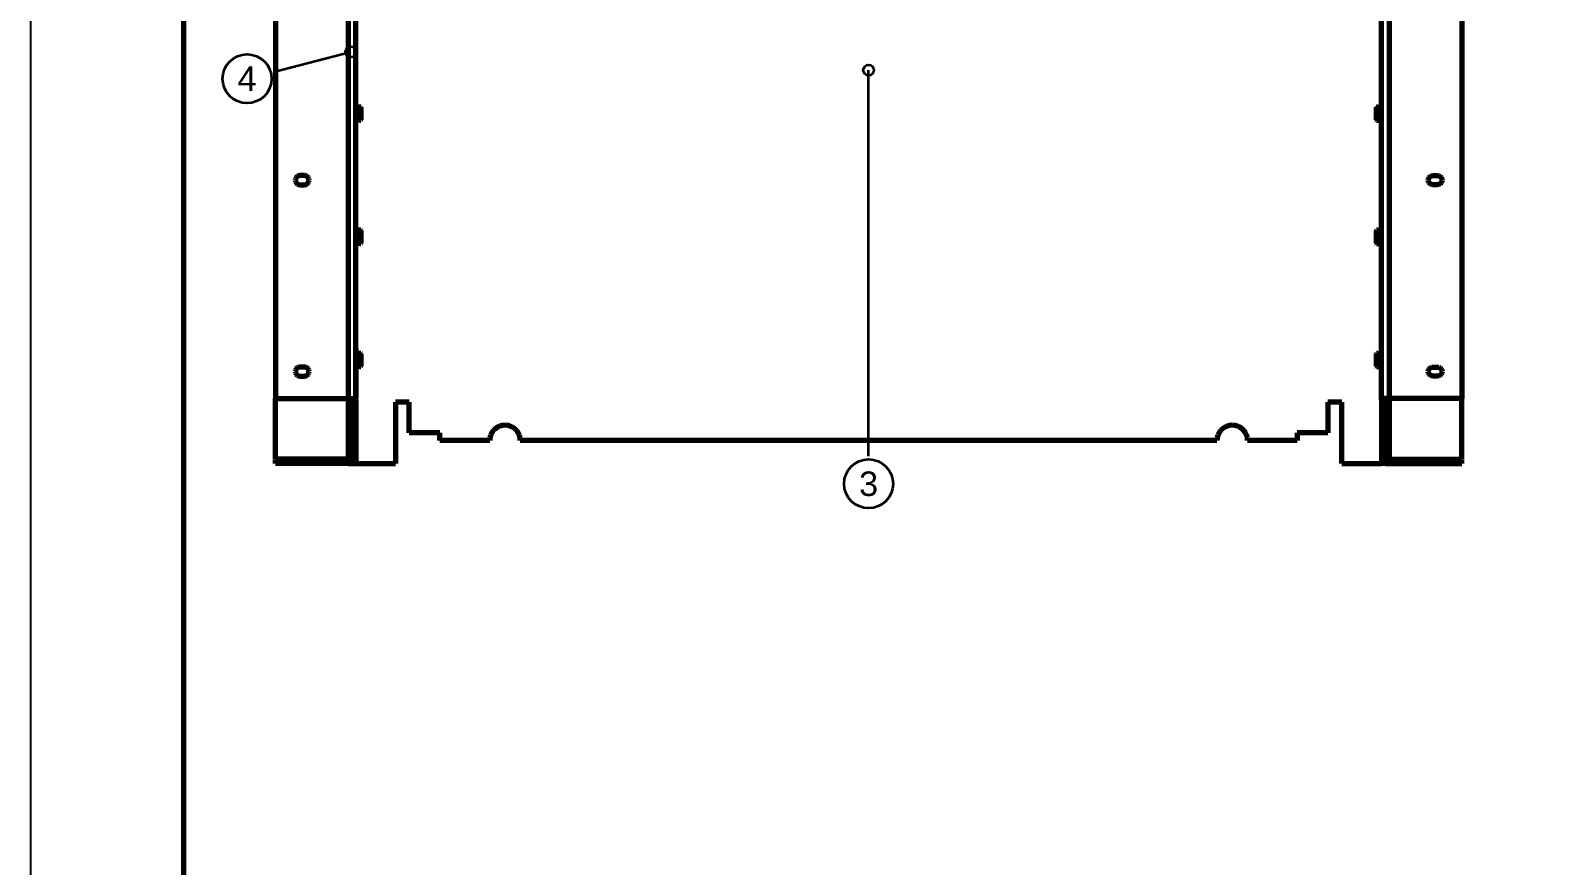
# Model space of a CAD drawing. Header units: millimetres. Extents: x 0 to 594, y 0 to 420.
# Drawn here: x 0 to 198.6, y 210 to 319.1 of the extents above; entities that cross this region are included whole.
import ezdxf
from ezdxf.enums import TextEntityAlignment as Align

# ---------------------------------------------------------------- set-up
doc = ezdxf.new("R2010")
doc.units = ezdxf.units.MM
doc.styles.add('GOST', font='Arial')

msp = doc.modelspace()

# ---------------------------------------------------------------- linework, layer by layer
at = {"color": 1, "lineweight": 70}
for p, q in [((32, 323.12), (32, 271)), ((41.5, 322.53), (41.5, 271)), ((42.5, 271), (42.5, 323.62)), ((42.5, 309.05), (42.5, 323.45)), ((176.5, 271), (176.5, 323.62)), ((177.5, 322.53), (177.5, 271)), ((187, 323.12), (187, 271)), ((43.02, 309.05), (42.5, 309.05)), ((42.5, 308.2), (42.5, 308.84)), ((42.5, 307.57), (42.5, 308.2)), ((43.02, 308.2), (42.5, 308.2)), ((43.02, 309.05), (43.12, 308.83)), ((43.02, 309.05), (43.07, 309.05)), ((43.07, 309.05), (43.02, 309.05)), ((43.02, 309.05), (43.07, 309.05)), ((43.07, 309.05), (43.02, 309.05)), ((43.12, 308.43), (43.02, 308.2)), ((43.02, 308.2), (43.12, 307.98)), ((43.07, 309.05), (43.12, 309.05)), ((43.12, 309.05), (43.07, 309.05)), ((43.07, 309.05), (43.12, 309.05)), ((43.12, 309.05), (43.07, 309.05)), ((43.12, 309.05), (43.15, 309.05)), ((43.15, 309.05), (43.12, 309.05)), ((43.12, 309.05), (43.15, 309.05)), ((43.15, 309.05), (43.12, 309.05)), ((43.12, 308.83), (43.15, 308.63)), ((43.15, 308.63), (43.12, 308.43)), ((43.12, 307.98), (43.15, 307.78)), ((43.19, 309.01), (43.15, 309.05)), ((43.19, 308.99), (43.19, 309.01)), ((43.19, 309.01), (43.19, 309.01)), ((43.19, 308.97), (43.19, 308.99)), ((43.19, 308.93), (43.19, 308.97)), ((43.19, 308.89), (43.19, 308.93)), ((43.19, 308.84), (43.19, 308.89)), ((43.19, 308.78), (43.19, 308.84)), ((43.19, 308.71), (43.19, 308.78)), ((43.19, 308.63), (43.19, 308.71)), ((43.19, 308.55), (43.19, 308.63)), ((43.19, 308.47), (43.19, 308.55)), ((43.19, 308.38), (43.19, 308.47)), ((43.19, 308.29), (43.19, 308.38)), ((43.19, 308.2), (43.19, 308.29)), ((43.19, 308.11), (43.19, 308.2)), ((43.19, 308.02), (43.19, 308.11)), ((43.19, 307.93), (43.19, 308.02)), ((43.19, 307.85), (43.19, 307.93)), ((43.19, 307.77), (43.19, 307.85)), ((175.82, 309.01), (175.85, 309.05)), ((175.82, 309.01), (175.82, 309.01)), ((175.82, 309.01), (175.82, 308.99)), ((175.82, 308.99), (175.82, 308.97)), ((175.82, 308.97), (175.82, 308.93)), ((175.82, 308.93), (175.82, 308.89)), ((175.82, 308.89), (175.82, 308.84)), ((175.82, 308.84), (175.82, 308.78)), ((175.82, 308.78), (175.82, 308.71)), ((175.82, 308.71), (175.82, 308.63)), ((175.82, 308.63), (175.82, 308.55)), ((175.82, 308.55), (175.82, 308.47)), ((175.82, 308.47), (175.82, 308.38)), ((175.82, 308.38), (175.82, 308.29)), ((175.82, 308.29), (175.82, 308.2)), ((175.82, 308.2), (175.82, 308.11)), ((175.82, 308.11), (175.82, 308.02)), ((175.82, 308.02), (175.82, 307.93)), ((175.82, 307.93), (175.82, 307.85)), ((175.82, 307.85), (175.82, 307.77)), ((175.88, 309.05), (175.85, 309.05)), ((175.85, 309.05), (175.88, 309.05)), ((175.88, 309.05), (175.85, 309.05)), ((175.85, 309.05), (175.88, 309.05)), ((175.85, 308.63), (175.88, 308.83)), ((175.88, 308.43), (175.85, 308.63)), ((175.85, 307.78), (175.88, 307.98)), ((175.93, 309.05), (175.88, 309.05)), ((175.88, 309.05), (175.93, 309.05)), ((175.88, 308.83), (175.99, 309.05)), ((175.93, 309.05), (175.88, 309.05)), ((175.88, 309.05), (175.93, 309.05)), ((175.99, 308.2), (175.88, 308.43)), ((175.88, 307.98), (175.99, 308.2)), ((175.99, 309.05), (175.93, 309.05)), ((175.93, 309.05), (175.99, 309.05)), ((175.99, 309.05), (175.93, 309.05)), ((175.93, 309.05), (175.99, 309.05)), ((175.99, 309.05), (176.5, 309.05)), ((175.99, 308.2), (176.5, 308.2)), ((42.5, 292.95), (42.5, 307.35)), ((43.02, 307.35), (42.5, 307.35)), ((43.12, 307.58), (43.02, 307.35)), ((43.02, 307.35), (43.07, 307.35)), ((43.07, 307.35), (43.02, 307.35)), ((43.02, 307.35), (43.07, 307.35)), ((43.07, 307.35), (43.02, 307.35)), ((43.07, 307.35), (43.12, 307.35)), ((43.12, 307.35), (43.07, 307.35)), ((43.07, 307.35), (43.12, 307.35)), ((43.12, 307.35), (43.07, 307.35)), ((43.15, 307.78), (43.12, 307.58)), ((43.12, 307.35), (43.15, 307.35)), ((43.15, 307.35), (43.12, 307.35)), ((43.12, 307.35), (43.15, 307.35)), ((43.15, 307.35), (43.12, 307.35)), ((43.19, 307.39), (43.15, 307.35)), ((43.19, 307.7), (43.19, 307.77)), ((43.19, 307.63), (43.19, 307.7)), ((43.19, 307.57), (43.19, 307.63)), ((43.19, 307.52), (43.19, 307.57)), ((43.19, 307.47), (43.19, 307.52)), ((43.19, 307.44), (43.19, 307.47)), ((43.19, 307.41), (43.19, 307.44)), ((43.19, 307.4), (43.19, 307.41)), ((43.19, 307.39), (43.19, 307.4)), ((175.82, 307.77), (175.82, 307.7)), ((175.82, 307.7), (175.82, 307.63)), ((175.82, 307.63), (175.82, 307.57)), ((175.82, 307.57), (175.82, 307.52)), ((175.82, 307.52), (175.82, 307.47)), ((175.82, 307.47), (175.82, 307.44)), ((175.82, 307.44), (175.82, 307.41)), ((175.82, 307.41), (175.82, 307.4)), ((175.82, 307.4), (175.82, 307.39)), ((175.82, 307.39), (175.85, 307.35)), ((175.88, 307.58), (175.85, 307.78)), ((175.88, 307.35), (175.85, 307.35)), ((175.85, 307.35), (175.88, 307.35)), ((175.88, 307.35), (175.85, 307.35)), ((175.85, 307.35), (175.88, 307.35)), ((175.99, 307.35), (175.88, 307.58)), ((175.93, 307.35), (175.88, 307.35)), ((175.88, 307.35), (175.93, 307.35)), ((175.93, 307.35), (175.88, 307.35)), ((175.88, 307.35), (175.93, 307.35)), ((175.99, 307.35), (175.93, 307.35)), ((175.93, 307.35), (175.99, 307.35)), ((175.99, 307.35), (175.93, 307.35)), ((175.93, 307.35), (175.99, 307.35)), ((175.99, 307.35), (176.5, 307.35)), ((34.85, 299.99), (34.71, 299.86)), ((35.01, 300.07), (34.85, 299.99)), ((35.2, 300.1), (35.01, 300.07)), ((35.8, 300.1), (35.2, 300.1)), ((35.99, 300.07), (35.8, 300.1)), ((36.15, 299.99), (35.99, 300.07)), ((36.29, 299.86), (36.15, 299.99)), ((182.71, 299.86), (182.85, 299.99)), ((182.85, 299.99), (183.01, 300.07)), ((183.01, 300.07), (183.2, 300.1)), ((183.2, 300.1), (183.8, 300.1)), ((183.8, 300.1), (183.99, 300.07)), ((183.99, 300.07), (184.15, 299.99)), ((184.15, 299.99), (184.29, 299.86)), ((34.63, 299.69), (34.6, 299.5)), ((34.6, 299.5), (34.63, 299.32)), ((34.71, 299.86), (34.63, 299.69)), ((34.63, 299.32), (34.71, 299.15)), ((34.71, 299.15), (34.85, 299.02)), ((34.85, 299.02), (35.01, 298.93)), ((35.01, 298.93), (35.2, 298.9)), ((35.2, 298.9), (35.8, 298.9)), ((35.8, 298.9), (35.99, 298.93)), ((35.99, 298.93), (36.15, 299.02)), ((36.15, 299.02), (36.29, 299.15)), ((36.37, 299.69), (36.29, 299.86)), ((36.29, 299.15), (36.37, 299.32)), ((36.4, 299.5), (36.37, 299.69)), ((36.37, 299.32), (36.4, 299.5)), ((182.6, 299.5), (182.63, 299.69)), ((182.63, 299.32), (182.6, 299.5)), ((182.63, 299.69), (182.71, 299.86)), ((182.71, 299.15), (182.63, 299.32)), ((182.85, 299.02), (182.71, 299.15)), ((183.01, 298.93), (182.85, 299.02)), ((183.2, 298.9), (183.01, 298.93)), ((183.8, 298.9), (183.2, 298.9)), ((183.99, 298.93), (183.8, 298.9)), ((184.15, 299.02), (183.99, 298.93)), ((184.29, 299.15), (184.15, 299.02)), ((184.29, 299.86), (184.37, 299.69)), ((184.37, 299.32), (184.29, 299.15)), ((184.37, 299.69), (184.4, 299.5)), ((184.4, 299.5), (184.37, 299.32)), ((43.02, 292.95), (42.5, 292.95)), ((42.5, 292.1), (42.5, 292.74)), ((42.5, 291.47), (42.5, 292.1)), ((43.02, 292.1), (42.5, 292.1)), ((43.02, 292.95), (43.12, 292.73)), ((43.02, 292.95), (43.07, 292.95)), ((43.07, 292.95), (43.02, 292.95)), ((43.02, 292.95), (43.07, 292.95)), ((43.07, 292.95), (43.02, 292.95)), ((43.12, 292.33), (43.02, 292.1)), ((43.02, 292.1), (43.12, 291.88)), ((43.07, 292.95), (43.12, 292.95)), ((43.12, 292.95), (43.07, 292.95)), ((43.07, 292.95), (43.12, 292.95)), ((43.12, 292.95), (43.07, 292.95)), ((43.12, 292.95), (43.15, 292.95)), ((43.15, 292.95), (43.12, 292.95)), ((43.12, 292.95), (43.15, 292.95)), ((43.15, 292.95), (43.12, 292.95)), ((43.12, 292.73), (43.15, 292.53)), ((43.15, 292.53), (43.12, 292.33)), ((43.19, 292.91), (43.15, 292.95)), ((43.19, 292.89), (43.19, 292.91)), ((43.19, 292.91), (43.19, 292.91)), ((43.19, 292.87), (43.19, 292.89)), ((43.19, 292.83), (43.19, 292.87)), ((43.19, 292.79), (43.19, 292.83)), ((43.19, 292.74), (43.19, 292.79)), ((43.19, 292.68), (43.19, 292.74)), ((43.19, 292.61), (43.19, 292.68)), ((43.19, 292.53), (43.19, 292.61)), ((43.19, 292.45), (43.19, 292.53)), ((43.19, 292.37), (43.19, 292.45)), ((43.19, 292.28), (43.19, 292.37)), ((43.19, 292.19), (43.19, 292.28)), ((43.19, 292.1), (43.19, 292.19)), ((43.19, 292.01), (43.19, 292.1)), ((43.19, 291.92), (43.19, 292.01)), ((43.19, 291.83), (43.19, 291.92)), ((175.82, 292.91), (175.85, 292.95)), ((175.82, 292.91), (175.82, 292.91)), ((175.82, 292.91), (175.82, 292.89)), ((175.82, 292.89), (175.82, 292.87)), ((175.82, 292.87), (175.82, 292.83)), ((175.82, 292.83), (175.82, 292.79)), ((175.82, 292.79), (175.82, 292.74)), ((175.82, 292.74), (175.82, 292.68)), ((175.82, 292.68), (175.82, 292.61)), ((175.82, 292.61), (175.82, 292.53)), ((175.82, 292.53), (175.82, 292.45)), ((175.82, 292.45), (175.82, 292.37)), ((175.82, 292.37), (175.82, 292.28)), ((175.82, 292.28), (175.82, 292.19)), ((175.82, 292.19), (175.82, 292.1)), ((175.82, 292.1), (175.82, 292.01)), ((175.82, 292.01), (175.82, 291.92)), ((175.82, 291.92), (175.82, 291.83)), ((175.88, 292.95), (175.85, 292.95)), ((175.85, 292.95), (175.88, 292.95)), ((175.88, 292.95), (175.85, 292.95)), ((175.85, 292.95), (175.88, 292.95)), ((175.85, 292.53), (175.88, 292.73)), ((175.88, 292.33), (175.85, 292.53)), ((175.93, 292.95), (175.88, 292.95)), ((175.88, 292.95), (175.93, 292.95)), ((175.88, 292.73), (175.99, 292.95)), ((175.93, 292.95), (175.88, 292.95)), ((175.88, 292.95), (175.93, 292.95)), ((175.99, 292.1), (175.88, 292.33)), ((175.88, 291.88), (175.99, 292.1)), ((175.99, 292.95), (175.93, 292.95)), ((175.93, 292.95), (175.99, 292.95)), ((175.99, 292.95), (175.93, 292.95)), ((175.93, 292.95), (175.99, 292.95)), ((175.99, 292.95), (176.5, 292.95)), ((175.99, 292.1), (176.5, 292.1)), ((42.5, 277.5), (42.5, 291.25)), ((43.02, 291.25), (42.5, 291.25)), ((43.12, 291.48), (43.02, 291.25)), ((43.02, 291.25), (43.07, 291.25)), ((43.07, 291.25), (43.02, 291.25)), ((43.02, 291.25), (43.07, 291.25)), ((43.07, 291.25), (43.02, 291.25)), ((43.07, 291.25), (43.12, 291.25)), ((43.12, 291.25), (43.07, 291.25)), ((43.07, 291.25), (43.12, 291.25)), ((43.12, 291.25), (43.07, 291.25)), ((43.12, 291.88), (43.15, 291.68)), ((43.15, 291.68), (43.12, 291.48)), ((43.12, 291.25), (43.15, 291.25)), ((43.15, 291.25), (43.12, 291.25)), ((43.12, 291.25), (43.15, 291.25)), ((43.15, 291.25), (43.12, 291.25)), ((43.19, 291.29), (43.15, 291.25)), ((43.19, 291.29), (43.15, 291.25)), ((43.19, 291.75), (43.19, 291.83)), ((43.19, 291.67), (43.19, 291.75)), ((43.19, 291.6), (43.19, 291.67)), ((43.19, 291.53), (43.19, 291.6)), ((43.19, 291.47), (43.19, 291.53)), ((43.19, 291.42), (43.19, 291.47)), ((43.19, 291.37), (43.19, 291.42)), ((43.19, 291.34), (43.19, 291.37)), ((43.19, 291.31), (43.19, 291.34)), ((43.19, 291.3), (43.19, 291.31)), ((43.19, 291.29), (43.19, 291.3)), ((175.82, 291.83), (175.82, 291.75)), ((175.82, 291.75), (175.82, 291.67)), ((175.82, 291.67), (175.82, 291.6)), ((175.82, 291.6), (175.82, 291.53)), ((175.82, 291.53), (175.82, 291.47)), ((175.82, 291.47), (175.82, 291.42)), ((175.82, 291.42), (175.82, 291.37)), ((175.82, 291.37), (175.82, 291.34)), ((175.82, 291.34), (175.82, 291.31)), ((175.82, 291.31), (175.82, 291.3)), ((175.82, 291.3), (175.82, 291.29)), ((175.82, 291.29), (175.85, 291.25)), ((175.85, 291.68), (175.88, 291.88)), ((175.88, 291.48), (175.85, 291.68)), ((175.88, 291.25), (175.85, 291.25)), ((175.85, 291.25), (175.88, 291.25)), ((175.88, 291.25), (175.85, 291.25)), ((175.85, 291.25), (175.88, 291.25)), ((175.99, 291.25), (175.88, 291.48)), ((175.93, 291.25), (175.88, 291.25)), ((175.88, 291.25), (175.93, 291.25)), ((175.93, 291.25), (175.88, 291.25)), ((175.88, 291.25), (175.93, 291.25)), ((175.99, 291.25), (175.93, 291.25)), ((175.93, 291.25), (175.99, 291.25)), ((175.99, 291.25), (175.93, 291.25)), ((175.93, 291.25), (175.99, 291.25)), ((175.99, 291.25), (176.5, 291.25)), ((42.5, 277.5), (42.5, 276.85)), ((43.02, 276.85), (42.5, 276.85)), ((42.5, 276), (42.5, 276.64)), ((43.02, 276.85), (43.12, 276.63)), ((43.02, 276.85), (43.07, 276.85)), ((43.07, 276.85), (43.02, 276.85)), ((43.02, 276.85), (43.07, 276.85)), ((43.07, 276.85), (43.02, 276.85)), ((43.02, 276.85), (43.07, 276.85)), ((43.07, 276.85), (43.02, 276.85)), ((43.02, 276.85), (43.07, 276.85)), ((43.07, 276.85), (43.02, 276.85)), ((43.02, 276.85), (43.07, 276.85)), ((43.07, 276.85), (43.02, 276.85)), ((43.02, 276.85), (43.07, 276.85)), ((43.07, 276.85), (43.02, 276.85)), ((43.12, 276.23), (43.02, 276)), ((43.07, 276.85), (43.12, 276.85)), ((43.12, 276.85), (43.07, 276.85)), ((43.07, 276.85), (43.12, 276.85)), ((43.12, 276.85), (43.07, 276.85)), ((43.07, 276.85), (43.12, 276.85)), ((43.12, 276.85), (43.07, 276.85)), ((43.07, 276.85), (43.12, 276.85)), ((43.12, 276.85), (43.07, 276.85)), ((43.07, 276.85), (43.12, 276.85)), ((43.12, 276.85), (43.07, 276.85)), ((43.07, 276.85), (43.12, 276.85)), ((43.12, 276.85), (43.07, 276.85)), ((43.12, 276.85), (43.15, 276.85)), ((43.15, 276.85), (43.12, 276.85)), ((43.12, 276.85), (43.15, 276.85)), ((43.15, 276.85), (43.12, 276.85)), ((43.12, 276.85), (43.15, 276.85)), ((43.15, 276.85), (43.12, 276.85)), ((43.12, 276.85), (43.15, 276.85)), ((43.15, 276.85), (43.12, 276.85)), ((43.12, 276.85), (43.15, 276.85)), ((43.15, 276.85), (43.12, 276.85)), ((43.12, 276.85), (43.15, 276.85)), ((43.15, 276.85), (43.12, 276.85)), ((43.12, 276.63), (43.15, 276.43)), ((43.15, 276.43), (43.12, 276.23)), ((43.19, 276.81), (43.15, 276.85)), ((43.19, 276.81), (43.15, 276.85)), ((43.19, 276.81), (43.15, 276.85)), ((43.19, 276.81), (43.15, 276.85)), ((43.19, 276.79), (43.19, 276.81)), ((43.19, 276.81), (43.19, 276.81)), ((43.19, 276.77), (43.19, 276.79)), ((43.19, 276.73), (43.19, 276.77)), ((43.19, 276.69), (43.19, 276.73)), ((43.19, 276.64), (43.19, 276.69)), ((43.19, 276.58), (43.19, 276.64)), ((43.19, 276.51), (43.19, 276.58)), ((43.19, 276.43), (43.19, 276.51)), ((43.19, 276.35), (43.19, 276.43)), ((43.19, 276.27), (43.19, 276.35)), ((43.19, 276.18), (43.19, 276.27)), ((43.19, 276.09), (43.19, 276.18)), ((43.19, 276), (43.19, 276.09)), ((175.82, 276.81), (175.85, 276.85)), ((175.82, 276.81), (175.82, 276.81)), ((175.82, 276.81), (175.82, 276.79)), ((175.82, 276.79), (175.82, 276.77)), ((175.82, 276.77), (175.82, 276.73)), ((175.82, 276.73), (175.82, 276.69)), ((175.82, 276.69), (175.82, 276.64)), ((175.82, 276.64), (175.82, 276.58)), ((175.82, 276.58), (175.82, 276.51)), ((175.82, 276.51), (175.82, 276.43)), ((175.82, 276.43), (175.82, 276.35)), ((175.82, 276.35), (175.82, 276.27)), ((175.82, 276.27), (175.82, 276.18)), ((175.82, 276.18), (175.82, 276.09)), ((175.82, 276.09), (175.82, 276)), ((175.88, 276.85), (175.85, 276.85)), ((175.85, 276.85), (175.88, 276.85)), ((175.88, 276.85), (175.85, 276.85)), ((175.85, 276.85), (175.88, 276.85)), ((175.88, 276.85), (175.85, 276.85)), ((175.85, 276.85), (175.88, 276.85)), ((175.88, 276.85), (175.85, 276.85)), ((175.85, 276.85), (175.88, 276.85)), ((175.88, 276.85), (175.85, 276.85)), ((175.85, 276.85), (175.88, 276.85)), ((175.88, 276.85), (175.85, 276.85)), ((175.85, 276.85), (175.88, 276.85)), ((175.85, 276.43), (175.88, 276.63)), ((175.88, 276.23), (175.85, 276.43)), ((175.93, 276.85), (175.88, 276.85)), ((175.88, 276.85), (175.93, 276.85)), ((175.88, 276.63), (175.99, 276.85)), ((175.93, 276.85), (175.88, 276.85)), ((175.88, 276.85), (175.93, 276.85)), ((175.93, 276.85), (175.88, 276.85)), ((175.88, 276.85), (175.93, 276.85)), ((175.93, 276.85), (175.88, 276.85)), ((175.88, 276.85), (175.93, 276.85)), ((175.93, 276.85), (175.88, 276.85)), ((175.88, 276.85), (175.93, 276.85)), ((175.93, 276.85), (175.88, 276.85)), ((175.88, 276.85), (175.93, 276.85)), ((175.99, 276), (175.88, 276.23)), ((175.99, 276.85), (175.93, 276.85)), ((175.93, 276.85), (175.99, 276.85)), ((175.99, 276.85), (175.93, 276.85)), ((175.93, 276.85), (175.99, 276.85)), ((175.99, 276.85), (175.93, 276.85)), ((175.93, 276.85), (175.99, 276.85)), ((175.99, 276.85), (175.93, 276.85)), ((175.93, 276.85), (175.99, 276.85)), ((175.99, 276.85), (175.93, 276.85)), ((175.93, 276.85), (175.99, 276.85)), ((175.99, 276.85), (175.93, 276.85)), ((175.93, 276.85), (175.99, 276.85)), ((175.99, 276.85), (176.5, 276.85)), ((34.63, 274.69), (34.6, 274.5)), ((34.6, 274.5), (34.63, 274.32)), ((34.71, 274.86), (34.63, 274.69)), ((34.63, 274.32), (34.71, 274.15)), ((34.85, 274.99), (34.71, 274.86)), ((34.71, 274.15), (34.85, 274.02)), ((35.01, 275.07), (34.85, 274.99)), ((35.2, 275.1), (35.01, 275.07)), ((35.8, 275.1), (35.2, 275.1)), ((35.99, 275.07), (35.8, 275.1)), ((36.15, 274.99), (35.99, 275.07)), ((36.29, 274.86), (36.15, 274.99)), ((36.15, 274.02), (36.29, 274.15)), ((36.37, 274.69), (36.29, 274.86)), ((36.29, 274.15), (36.37, 274.32)), ((36.4, 274.5), (36.37, 274.69)), ((36.37, 274.32), (36.4, 274.5)), ((42.5, 275.37), (42.5, 276)), ((43.02, 276), (42.5, 276)), ((42.5, 275.15), (42.5, 271)), ((43.02, 275.15), (42.5, 275.15)), ((43.02, 276), (43.12, 275.78)), ((43.12, 275.38), (43.02, 275.15)), ((43.02, 275.15), (43.07, 275.15)), ((43.07, 275.15), (43.02, 275.15)), ((43.02, 275.15), (43.07, 275.15)), ((43.07, 275.15), (43.02, 275.15)), ((43.02, 275.15), (43.07, 275.15)), ((43.07, 275.15), (43.02, 275.15)), ((43.02, 275.15), (43.07, 275.15)), ((43.07, 275.15), (43.02, 275.15)), ((43.02, 275.15), (43.07, 275.15)), ((43.07, 275.15), (43.02, 275.15)), ((43.02, 275.15), (43.07, 275.15)), ((43.07, 275.15), (43.02, 275.15)), ((43.07, 275.15), (43.12, 275.15)), ((43.12, 275.15), (43.07, 275.15)), ((43.07, 275.15), (43.12, 275.15)), ((43.12, 275.15), (43.07, 275.15)), ((43.07, 275.15), (43.12, 275.15)), ((43.12, 275.15), (43.07, 275.15)), ((43.07, 275.15), (43.12, 275.15)), ((43.12, 275.15), (43.07, 275.15)), ((43.07, 275.15), (43.12, 275.15)), ((43.12, 275.15), (43.07, 275.15)), ((43.07, 275.15), (43.12, 275.15)), ((43.12, 275.15), (43.07, 275.15)), ((43.12, 275.78), (43.15, 275.58)), ((43.15, 275.58), (43.12, 275.38)), ((43.12, 275.15), (43.15, 275.15)), ((43.15, 275.15), (43.12, 275.15)), ((43.12, 275.15), (43.15, 275.15)), ((43.15, 275.15), (43.12, 275.15)), ((43.12, 275.15), (43.15, 275.15)), ((43.15, 275.15), (43.12, 275.15)), ((43.12, 275.15), (43.15, 275.15)), ((43.15, 275.15), (43.12, 275.15)), ((43.12, 275.15), (43.15, 275.15)), ((43.15, 275.15), (43.12, 275.15)), ((43.12, 275.15), (43.15, 275.15)), ((43.15, 275.15), (43.12, 275.15)), ((43.19, 275.19), (43.15, 275.15)), ((43.19, 275.19), (43.15, 275.15)), ((43.19, 275.19), (43.15, 275.15)), ((43.19, 275.19), (43.15, 275.15)), ((43.19, 275.91), (43.19, 276)), ((43.19, 275.82), (43.19, 275.91)), ((43.19, 275.73), (43.19, 275.82)), ((43.19, 275.65), (43.19, 275.73)), ((43.19, 275.57), (43.19, 275.65)), ((43.19, 275.5), (43.19, 275.57)), ((43.19, 275.43), (43.19, 275.5)), ((43.19, 275.37), (43.19, 275.43)), ((43.19, 275.32), (43.19, 275.37)), ((43.19, 275.27), (43.19, 275.32)), ((43.19, 275.24), (43.19, 275.27)), ((43.19, 275.21), (43.19, 275.24)), ((43.19, 275.2), (43.19, 275.21)), ((43.19, 275.19), (43.19, 275.2)), ((175.82, 276), (175.82, 275.91)), ((175.82, 275.91), (175.82, 275.82)), ((175.82, 275.82), (175.82, 275.73)), ((175.82, 275.73), (175.82, 275.65)), ((175.82, 275.65), (175.82, 275.57)), ((175.82, 275.57), (175.82, 275.5)), ((175.82, 275.5), (175.82, 275.43)), ((175.82, 275.43), (175.82, 275.37)), ((175.82, 275.37), (175.82, 275.32)), ((175.82, 275.32), (175.82, 275.27)), ((175.82, 275.27), (175.82, 275.24)), ((175.82, 275.24), (175.82, 275.21)), ((175.82, 275.21), (175.82, 275.2)), ((175.82, 275.2), (175.82, 275.19)), ((175.82, 275.19), (175.85, 275.15)), ((175.85, 275.58), (175.88, 275.78)), ((175.88, 275.38), (175.85, 275.58)), ((175.88, 275.15), (175.85, 275.15)), ((175.85, 275.15), (175.88, 275.15)), ((175.88, 275.15), (175.85, 275.15)), ((175.85, 275.15), (175.88, 275.15)), ((175.88, 275.15), (175.85, 275.15)), ((175.85, 275.15), (175.88, 275.15)), ((175.88, 275.15), (175.85, 275.15)), ((175.85, 275.15), (175.88, 275.15)), ((175.88, 275.15), (175.85, 275.15)), ((175.85, 275.15), (175.88, 275.15)), ((175.88, 275.15), (175.85, 275.15)), ((175.85, 275.15), (175.88, 275.15)), ((175.88, 275.78), (175.99, 276)), ((175.99, 275.15), (175.88, 275.38)), ((175.93, 275.15), (175.88, 275.15)), ((175.88, 275.15), (175.93, 275.15)), ((175.93, 275.15), (175.88, 275.15)), ((175.88, 275.15), (175.93, 275.15)), ((175.93, 275.15), (175.88, 275.15)), ((175.88, 275.15), (175.93, 275.15)), ((175.93, 275.15), (175.88, 275.15)), ((175.88, 275.15), (175.93, 275.15)), ((175.93, 275.15), (175.88, 275.15)), ((175.88, 275.15), (175.93, 275.15)), ((175.93, 275.15), (175.88, 275.15)), ((175.88, 275.15), (175.93, 275.15)), ((175.99, 275.15), (175.93, 275.15)), ((175.93, 275.15), (175.99, 275.15)), ((175.99, 275.15), (175.93, 275.15)), ((175.93, 275.15), (175.99, 275.15)), ((175.99, 275.15), (175.93, 275.15)), ((175.93, 275.15), (175.99, 275.15)), ((175.99, 275.15), (175.93, 275.15)), ((175.93, 275.15), (175.99, 275.15)), ((175.99, 275.15), (175.93, 275.15)), ((175.93, 275.15), (175.99, 275.15)), ((175.99, 275.15), (175.93, 275.15)), ((175.93, 275.15), (175.99, 275.15)), ((175.99, 276), (176.5, 276)), ((175.99, 275.15), (176.5, 275.15)), ((182.6, 274.5), (182.63, 274.69)), ((182.63, 274.32), (182.6, 274.5)), ((182.63, 274.69), (182.71, 274.86)), ((182.71, 274.15), (182.63, 274.32)), ((182.71, 274.86), (182.85, 274.99)), ((182.85, 274.02), (182.71, 274.15)), ((182.85, 274.99), (183.01, 275.07)), ((183.01, 275.07), (183.2, 275.1)), ((183.2, 275.1), (183.8, 275.1)), ((183.8, 275.1), (183.99, 275.07)), ((183.99, 275.07), (184.15, 274.99)), ((184.15, 274.99), (184.29, 274.86)), ((184.29, 274.15), (184.15, 274.02)), ((184.29, 274.86), (184.37, 274.69)), ((184.37, 274.32), (184.29, 274.15)), ((184.37, 274.69), (184.4, 274.5)), ((184.4, 274.5), (184.37, 274.32)), ((34.85, 274.02), (35.01, 273.93)), ((35.01, 273.93), (35.2, 273.9)), ((35.2, 273.9), (35.8, 273.9)), ((35.8, 273.9), (35.99, 273.93)), ((35.99, 273.93), (36.15, 274.02)), ((183.01, 273.93), (182.85, 274.02)), ((183.2, 273.9), (183.01, 273.93)), ((183.8, 273.9), (183.2, 273.9)), ((183.99, 273.93), (183.8, 273.9)), ((184.15, 274.02), (183.99, 273.93)), ((32, 271), (41.5, 271)), ((32, 263.07), (32, 271)), ((41.5, 271), (41.61, 271)), ((41.5, 271), (41.5, 263.5)), ((41.61, 271), (41.72, 271)), ((41.72, 271), (41.83, 271)), ((41.83, 271), (41.93, 271)), ((41.93, 271), (42.03, 271)), ((42, 271), (42, 271)), ((42, 271), (42, 270.99)), ((42, 270.99), (42, 270.98)), ((42, 270.98), (42, 270.96)), ((42, 270.96), (42, 270.95)), ((42, 270.95), (42, 270.92)), ((42, 270.92), (42, 270.9)), ((42, 270.9), (42, 270.88)), ((42, 270.88), (42, 270.86)), ((42, 270.86), (42, 270.84)), ((42, 270.84), (42, 270.82)), ((42, 270.82), (42, 270.81)), ((42, 270.81), (42, 270.8)), ((42, 270.8), (42, 270.8)), ((42, 270.8), (42, 262.5)), ((42, 270.8), (42.5, 270.8)), ((42.03, 271), (42.12, 271)), ((42.12, 271), (42.21, 271)), ((42.21, 271), (42.28, 271)), ((42.28, 271), (42.35, 271)), ((42.35, 271), (42.4, 271)), ((42.4, 271), (42.44, 271)), ((42.44, 271), (42.47, 271)), ((42.47, 271), (42.49, 271)), ((42.49, 271), (42.5, 271)), ((42.5, 270.99), (42.5, 271)), ((42.5, 271), (42.5, 271)), ((42.5, 270.98), (42.5, 270.99)), ((42.5, 270.96), (42.5, 270.98)), ((42.5, 270.95), (42.5, 270.96)), ((42.5, 270.92), (42.5, 270.95)), ((42.5, 270.9), (42.5, 270.92)), ((42.5, 270.88), (42.5, 270.9)), ((42.5, 270.86), (42.5, 270.88)), ((42.5, 270.84), (42.5, 270.86)), ((42.5, 270.82), (42.5, 270.84)), ((42.5, 270.81), (42.5, 270.82)), ((42.5, 270.8), (42.5, 270.81)), ((42.5, 270.8), (42.5, 270.8)), ((42.5, 270.8), (42.5, 262.5)), ((49.5, 270.5), (47.7, 270.5)), ((47.7, 270.5), (47.7, 262.5)), ((49.5, 266.5), (49.5, 270.5)), ((171.3, 270.5), (169.5, 270.5)), ((169.5, 270.5), (169.5, 266.5)), ((171.3, 262.5), (171.3, 270.5)), ((176.51, 271), (176.5, 271)), ((176.5, 270.99), (176.5, 271)), ((176.5, 271), (176.5, 271)), ((176.5, 270.98), (176.5, 270.99)), ((176.5, 270.96), (176.5, 270.98)), ((176.5, 270.95), (176.5, 270.96)), ((176.5, 270.92), (176.5, 270.95)), ((176.5, 270.9), (176.5, 270.92)), ((176.5, 270.88), (176.5, 270.9)), ((176.5, 270.86), (176.5, 270.88)), ((176.5, 270.84), (176.5, 270.86)), ((176.5, 270.82), (176.5, 270.84)), ((176.5, 270.81), (176.5, 270.82)), ((176.5, 270.8), (176.5, 270.81)), ((177, 270.8), (176.5, 270.8)), ((176.5, 270.8), (176.5, 270.8)), ((176.5, 270.8), (176.5, 262.5)), ((176.53, 271), (176.51, 271)), ((176.56, 271), (176.53, 271)), ((176.6, 271), (176.56, 271)), ((176.65, 271), (176.6, 271)), ((176.72, 271), (176.65, 271)), ((176.79, 271), (176.72, 271)), ((176.88, 271), (176.79, 271)), ((176.97, 271), (176.88, 271)), ((177.07, 271), (176.97, 271)), ((177, 271), (177, 271)), ((177, 271), (177, 270.99)), ((177, 270.99), (177, 270.98)), ((177, 270.98), (177, 270.96)), ((177, 270.96), (177, 270.95)), ((177, 270.95), (177, 270.92)), ((177, 270.92), (177, 270.9)), ((177, 270.9), (177, 270.88)), ((177, 270.88), (177, 270.86)), ((177, 270.86), (177, 270.84)), ((177, 270.84), (177, 270.82)), ((177, 270.82), (177, 270.81)), ((177, 270.81), (177, 270.8)), ((177, 270.8), (177, 262.5)), ((177, 270.8), (177, 270.8)), ((177.17, 271), (177.07, 271)), ((177.28, 271), (177.17, 271)), ((177.39, 271), (177.28, 271)), ((177.5, 271), (177.39, 271)), ((187, 271), (177.5, 271)), ((177.5, 271), (177.5, 263.5)), ((187, 263.07), (187, 271)), ((53.5, 266.5), (49.5, 266.5)), ((53.5, 265.5), (53.5, 266.5)), ((60.12, 266.19), (60.03, 265.85)), ((60.27, 266.5), (60.12, 266.19)), ((60.47, 266.79), (60.27, 266.5)), ((60.71, 267.03), (60.47, 266.79)), ((61, 267.23), (60.71, 267.03)), ((61.32, 267.38), (61, 267.23)), ((61.65, 267.47), (61.32, 267.38)), ((62, 267.5), (61.65, 267.47)), ((62.35, 267.47), (62, 267.5)), ((62.68, 267.38), (62.35, 267.47)), ((63, 267.23), (62.68, 267.38)), ((63.29, 267.03), (63, 267.23)), ((63.53, 266.79), (63.29, 267.03)), ((63.73, 266.5), (63.53, 266.79)), ((63.88, 266.19), (63.73, 266.5)), ((63.97, 265.85), (63.88, 266.19)), ((155.12, 266.19), (155.03, 265.85)), ((155.27, 266.5), (155.12, 266.19)), ((155.47, 266.79), (155.27, 266.5)), ((155.71, 267.03), (155.47, 266.79)), ((156, 267.23), (155.71, 267.03)), ((156.32, 267.38), (156, 267.23)), ((156.65, 267.47), (156.32, 267.38)), ((157, 267.5), (156.65, 267.47)), ((157.35, 267.47), (157, 267.5)), ((157.68, 267.38), (157.35, 267.47)), ((158, 267.23), (157.68, 267.38)), ((158.29, 267.03), (158, 267.23)), ((158.53, 266.79), (158.29, 267.03)), ((158.73, 266.5), (158.53, 266.79)), ((158.88, 266.19), (158.73, 266.5)), ((158.97, 265.85), (158.88, 266.19)), ((169.5, 266.5), (165.5, 266.5)), ((165.5, 266.5), (165.5, 265.5)), ((60, 265.5), (53.5, 265.5)), ((60.03, 265.85), (60, 265.5)), ((64, 265.5), (63.97, 265.85)), ((155, 265.5), (64, 265.5)), ((155.03, 265.85), (155, 265.5)), ((159, 265.5), (158.97, 265.85)), ((165.5, 265.5), (159, 265.5)), ((41.5, 263.07), (32, 263.07)), ((32, 262.5), (32, 263)), ((32, 263), (41.5, 263)), ((41.5, 262.5), (32, 262.5)), ((32.1, 263.07), (32.13, 263)), ((41.5, 263.5), (41.5, 263.07)), ((41.56, 263.5), (41.5, 263.5)), ((41.5, 263), (41.65, 263.03)), ((41.5, 263), (41.5, 262.5)), ((41.67, 262.52), (41.5, 262.5)), ((41.5, 262.5), (42, 262.5)), ((41.61, 263.5), (41.56, 263.5)), ((41.67, 263.5), (41.61, 263.5)), ((41.65, 263.03), (41.79, 263.1)), ((41.72, 263.5), (41.67, 263.5)), ((41.84, 262.56), (41.67, 262.52)), ((41.77, 263.5), (41.72, 263.5)), ((41.81, 263.5), (41.77, 263.5)), ((41.79, 263.1), (41.9, 263.21)), ((41.85, 263.5), (41.81, 263.5)), ((42, 262.64), (41.84, 262.56)), ((41.89, 263.5), (41.85, 263.5)), ((41.92, 263.5), (41.89, 263.5)), ((41.9, 263.21), (41.98, 263.35)), ((41.95, 263.5), (41.92, 263.5)), ((41.97, 263.5), (41.95, 263.5)), ((41.99, 263.5), (41.97, 263.5)), ((41.98, 263.35), (42, 263.5)), ((42, 263.5), (41.99, 263.5)), ((42, 263.5), (42, 263.5)), ((42, 262.5), (42.5, 262.5)), ((42.5, 262.5), (47.7, 262.5)), ((171.3, 262.5), (176.5, 262.5)), ((177, 262.5), (176.5, 262.5)), ((177, 263.5), (177, 263.5)), ((177, 263.5), (177.01, 263.5)), ((177.02, 263.35), (177, 263.5)), ((177, 262.64), (177.16, 262.56)), ((177, 262.5), (177.5, 262.5)), ((177.01, 263.5), (177.03, 263.5)), ((177.1, 263.21), (177.02, 263.35)), ((177.03, 263.5), (177.05, 263.5)), ((177.05, 263.5), (177.08, 263.5)), ((177.08, 263.5), (177.11, 263.5)), ((177.21, 263.1), (177.1, 263.21)), ((177.11, 263.5), (177.15, 263.5)), ((177.15, 263.5), (177.19, 263.5)), ((177.16, 262.56), (177.33, 262.52)), ((177.19, 263.5), (177.23, 263.5)), ((177.35, 263.03), (177.21, 263.1)), ((177.23, 263.5), (177.28, 263.5)), ((177.28, 263.5), (177.33, 263.5)), ((177.33, 263.5), (177.39, 263.5)), ((177.33, 262.52), (177.5, 262.5)), ((177.5, 263), (177.35, 263.03)), ((177.39, 263.5), (177.44, 263.5)), ((177.44, 263.5), (177.5, 263.5)), ((177.5, 263.5), (177.5, 263.07)), ((177.5, 263.07), (187, 263.07)), ((177.5, 263), (177.5, 262.5)), ((187, 263), (177.5, 263)), ((177.5, 262.5), (187, 262.5)), ((186.87, 263), (186.9, 263.07)), ((187, 262.5), (187, 263))]:
    msp.add_line(p, q, dxfattribs=at)
at = {"color": 7, "lineweight": 35}
for p, q in [((31.78, 313.65), (41.85, 316.25)), ((109.5, 263.46), (109.5, 313.86))]:
    msp.add_line(p, q, dxfattribs=at)
at = {"color": 7, "lineweight": 25}
msp.add_lwpolyline([(0, 0), (594, 0), (594, 420), (0, 420)], close=True, dxfattribs=at)
at = {"color": 7, "lineweight": 70}
msp.add_lwpolyline([(20, 5), (589, 5), (589, 415), (20, 415)], close=True, dxfattribs=at)
at = {"color": 7, "lineweight": 35}
for centre, radius in [((28.3, 312.75), 3.2), ((41.85, 316.25), 0.7), ((109.5, 313.86), 0.7), ((109.5, 259.86), 3.2)]:
    msp.add_circle(centre, radius, dxfattribs=at)

# ---------------------------------------------------------------- texts
at = {"color": 7, "style": 'GOST'}
for s, p in [('4', (28.3, 312.75)), ('3', (109.5, 259.86))]:
    msp.add_text(s, height=3.2, dxfattribs=at).set_placement(p, align=Align.MIDDLE)

doc.saveas('drawing.dxf')
